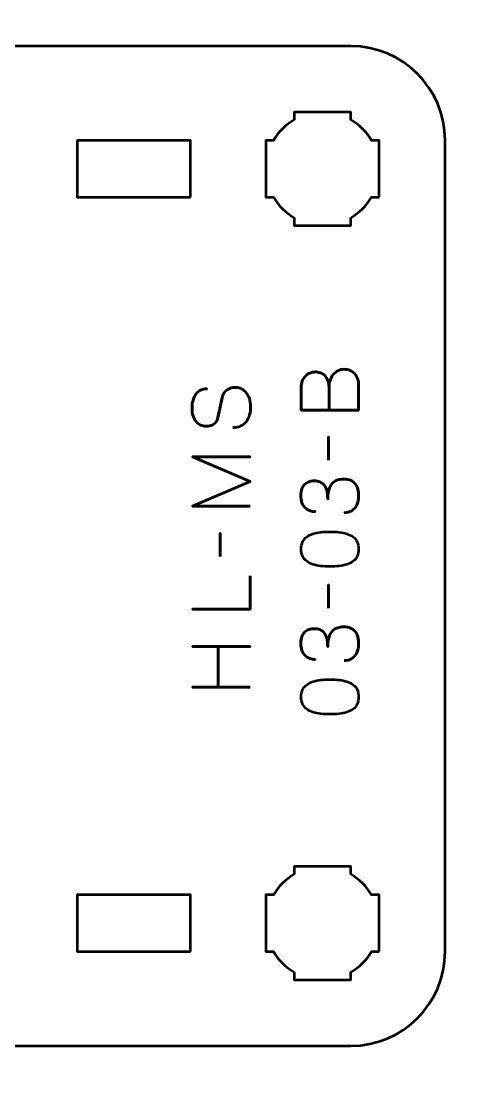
# Model space of a CAD drawing. Header units: centimetres. Extents: x -21 to 0, y -29.7 to 0.
# Drawn here: x -8.4 to -5.97, y -17.19 to -11.57 of the extents above; entities that cross this region are included whole.
import ezdxf

# ---------------------------------------------------------------- set-up
doc = ezdxf.new("R2010")
doc.units = ezdxf.units.CM
doc.header["$MEASUREMENT"] = 0
doc.layers.add('Layer 1', color=7, linetype='Continuous')

msp = doc.modelspace()

# ---------------------------------------------------------------- linework, layer by layer
at = {"layer": 'Layer 1', "color": 1, "lineweight": 53}
msp.add_open_spline([(-21.00003, -29.19995), (-21.00003, -29.19995), (-21.00003, -5.29992), (-21.00003, -5.29992), (-21.00003, -5.29992), (-21.00003, -5.21709), (-20.93286, -5.14992), (-20.85003, -5.14992), (-20.85003, -5.14992), (-20.7672, -5.14992), (-20.70003, -5.08275), (-20.70003, -4.99992), (-20.70003, -4.99992), (-20.70003, -4.91709), (-20.7672, -4.84992), (-20.85003, -4.84992), (-20.85003, -4.84992), (-20.93286, -4.84992), (-21.00003, -4.78275), (-21.00003, -4.69992), (-21.00003, -4.69992), (-21.00003, -4.61709), (-20.93286, -4.54992), (-20.85003, -4.54992), (-20.85003, -4.54992), (-20.7672, -4.54992), (-20.70003, -4.48275), (-20.70003, -4.39992), (-20.70003, -4.39992), (-20.70003, -4.31709), (-20.7672, -4.24992), (-20.85003, -4.24992), (-20.85003, -4.24992), (-20.93286, -4.24992), (-21.00003, -4.18275), (-21.00003, -4.09992), (-21.00003, -4.09992), (-21.00003, -4.01709), (-20.93286, -3.94992), (-20.85003, -3.94992), (-20.85003, -3.94992), (-20.7672, -3.94992), (-20.70003, -3.88275), (-20.70003, -3.79992), (-20.70003, -3.79992), (-20.70003, -3.71709), (-20.7672, -3.64992), (-20.85003, -3.64992), (-20.85003, -3.64992), (-20.93286, -3.64992), (-21.00003, -3.58275), (-21.00003, -3.49992), (-21.00003, -3.49992), (-21.00003, -3.41709), (-20.93286, -3.34992), (-20.85003, -3.34992), (-20.85003, -3.34992), (-20.7672, -3.34992), (-20.70003, -3.28275), (-20.70003, -3.19992), (-20.70003, -3.19992), (-20.70003, -3.11709), (-20.7672, -3.04992), (-20.85003, -3.04992), (-20.85003, -3.04992), (-20.93286, -3.04992), (-21.00003, -2.98275), (-21.00003, -2.89992), (-21.00003, -2.89992), (-21.00003, -2.81709), (-20.93286, -2.74992), (-20.85003, -2.74992), (-20.85003, -2.74992), (-20.7672, -2.74992), (-20.70003, -2.68275), (-20.70003, -2.59992), (-20.70003, -2.59992), (-20.70003, -2.51709), (-20.7672, -2.44992), (-20.85003, -2.44992), (-20.85003, -2.44992), (-20.93286, -2.44992), (-21.00003, -2.38275), (-21.00003, -2.29992), (-21.00003, -2.29992), (-21.00003, -2.21709), (-20.93286, -2.14992), (-20.85003, -2.14992), (-20.85003, -2.14992), (-20.7672, -2.14992), (-20.70003, -2.08275), (-20.70003, -1.99992), (-20.70003, -1.99992), (-20.70003, -1.91709), (-20.7672, -1.84992), (-20.85003, -1.84992), (-20.85003, -1.84992), (-20.93286, -1.84992), (-21.00003, -1.78275), (-21.00003, -1.69992), (-21.00003, -1.69992), (-21.00003, -1.61709), (-20.93286, -1.54992), (-20.85003, -1.54992), (-20.85003, -1.54992), (-20.7672, -1.54992), (-20.70003, -1.48275), (-20.70003, -1.39992), (-20.70003, -1.39992), (-20.70003, -1.31709), (-20.7672, -1.24992), (-20.85003, -1.24992), (-20.85003, -1.24992), (-20.93286, -1.24992), (-21.00003, -1.18275), (-21.00003, -1.09992), (-21.00003, -1.09992), (-21.00003, -1.09992), (-21.00003, -0.49992), (-21.00003, -0.49992), (-21.00003, -0.49992), (-21.00003, -0.22295), (-20.77694, 0.00004), (-20.49994, 0.00004), (-20.49994, 0.00004), (-20.49994, 0.00004), (-0.50008, 0.00004), (-0.50008, 0.00004), (-0.50008, 0.00004), (-0.22294, 0.00004), (0.00002, -0.22295), (0.00002, -0.49992), (0.00002, -0.49992), (0.00002, -0.49992), (0.00002, -29.19995), (0.00002, -29.19995), (0.00002, -29.19995), (0.00002, -29.47695), (-0.22294, -29.70004), (-0.50008, -29.70004), (-0.50008, -29.70004), (-0.50008, -29.70004), (-20.49994, -29.70004), (-20.49994, -29.70004), (-20.49994, -29.70004), (-20.77694, -29.70004), (-21.00003, -29.47695), (-21.00003, -29.19995)], degree=3, knots=[0, 0, 0, 0, 0.027027, 0.027027, 0.027027, 0.027027, 0.0540541, 0.0540541, 0.0540541, 0.0540541, 0.0810811, 0.0810811, 0.0810811, 0.0810811, 0.1081081, 0.1081081, 0.1081081, 0.1081081, 0.1351351, 0.1351351, 0.1351351, 0.1351351, 0.1621622, 0.1621622, 0.1621622, 0.1621622, 0.1891892, 0.1891892, 0.1891892, 0.1891892, 0.2162162, 0.2162162, 0.2162162, 0.2162162, 0.2432432, 0.2432432, 0.2432432, 0.2432432, 0.2702703, 0.2702703, 0.2702703, 0.2702703, 0.2972973, 0.2972973, 0.2972973, 0.2972973, 0.3243243, 0.3243243, 0.3243243, 0.3243243, 0.3513514, 0.3513514, 0.3513514, 0.3513514, 0.3783784, 0.3783784, 0.3783784, 0.3783784, 0.4054054, 0.4054054, 0.4054054, 0.4054054, 0.4324324, 0.4324324, 0.4324324, 0.4324324, 0.4594595, 0.4594595, 0.4594595, 0.4594595, 0.4864865, 0.4864865, 0.4864865, 0.4864865, 0.5135135, 0.5135135, 0.5135135, 0.5135135, 0.5405405, 0.5405405, 0.5405405, 0.5405405, 0.5675676, 0.5675676, 0.5675676, 0.5675676, 0.5945946, 0.5945946, 0.5945946, 0.5945946, 0.6216216, 0.6216216, 0.6216216, 0.6216216, 0.6486486, 0.6486486, 0.6486486, 0.6486486, 0.6756757, 0.6756757, 0.6756757, 0.6756757, 0.7027027, 0.7027027, 0.7027027, 0.7027027, 0.7297297, 0.7297297, 0.7297297, 0.7297297, 0.7567568, 0.7567568, 0.7567568, 0.7567568, 0.7837838, 0.7837838, 0.7837838, 0.7837838, 0.8108108, 0.8108108, 0.8108108, 0.8108108, 0.8378378, 0.8378378, 0.8378378, 0.8378378, 0.8648649, 0.8648649, 0.8648649, 0.8648649, 0.8918919, 0.8918919, 0.8918919, 0.8918919, 0.9189189, 0.9189189, 0.9189189, 0.9189189, 0.9459459, 0.9459459, 0.9459459, 0.9459459, 0.972973, 0.972973, 0.972973, 0.972973, 1, 1, 1, 1], dxfattribs=at)
at = {"layer": 'Layer 1', "color": 3, "lineweight": 53}
msp.add_open_spline([(-6.15, -12.2), (-6.15, -12.2), (-6.15, -16.5), (-6.15, -16.5), (-6.15, -16.5), (-6.15, -16.77609), (-6.37391, -17), (-6.65, -17), (-6.65, -17), (-6.65, -17), (-10.95, -17), (-10.95, -17), (-10.95, -17), (-11.22609, -17), (-11.45, -16.77609), (-11.45, -16.5), (-11.45, -16.5), (-11.45, -16.5), (-11.45, -12.2), (-11.45, -12.2), (-11.45, -12.2), (-11.45, -11.92391), (-11.22609, -11.7), (-10.95, -11.7), (-10.95, -11.7), (-10.95, -11.7), (-6.65, -11.7), (-6.65, -11.7), (-6.65, -11.7), (-6.37391, -11.7), (-6.15, -11.92391), (-6.15, -12.2)], degree=3, knots=[0, 0, 0, 0, 0.125, 0.125, 0.125, 0.125, 0.25, 0.25, 0.25, 0.25, 0.375, 0.375, 0.375, 0.375, 0.5, 0.5, 0.5, 0.5, 0.625, 0.625, 0.625, 0.625, 0.75, 0.75, 0.75, 0.75, 0.875, 0.875, 0.875, 0.875, 1, 1, 1, 1], dxfattribs=at)
at = {"layer": 'Layer 1', "lineweight": 53}
for points, knots in [([(-6.5, -12.5), (-6.5, -12.5), (-6.54015, -12.5), (-6.54015, -12.5), (-6.54015, -12.5), (-6.5665, -12.54553), (-6.60447, -12.5835), (-6.65, -12.60985), (-6.65, -12.60985), (-6.65, -12.60985), (-6.65, -12.65), (-6.65, -12.65), (-6.65, -12.65), (-6.65, -12.65), (-6.8, -12.65), (-6.8, -12.65), (-6.8, -12.65), (-6.8, -12.65), (-6.95, -12.65), (-6.95, -12.65), (-6.95, -12.65), (-6.95, -12.65), (-6.95, -12.60985), (-6.95, -12.60985), (-6.95, -12.60985), (-6.99553, -12.5835), (-7.0335, -12.54553), (-7.05985, -12.5), (-7.05985, -12.5), (-7.05985, -12.5), (-7.1, -12.5), (-7.1, -12.5), (-7.1, -12.5), (-7.1, -12.5), (-7.1, -12.35), (-7.1, -12.35), (-7.1, -12.35), (-7.1, -12.35), (-7.1, -12.2), (-7.1, -12.2), (-7.1, -12.2), (-7.1, -12.2), (-7.05985, -12.2), (-7.05985, -12.2), (-7.05985, -12.2), (-7.0335, -12.15447), (-6.99553, -12.1165), (-6.95, -12.09015), (-6.95, -12.09015), (-6.95, -12.09015), (-6.95, -12.05), (-6.95, -12.05), (-6.95, -12.05), (-6.95, -12.05), (-6.8, -12.05), (-6.8, -12.05), (-6.8, -12.05), (-6.8, -12.05), (-6.65, -12.05), (-6.65, -12.05), (-6.65, -12.05), (-6.65, -12.05), (-6.65, -12.09015), (-6.65, -12.09015), (-6.65, -12.09015), (-6.60447, -12.1165), (-6.5665, -12.15447), (-6.54015, -12.2), (-6.54015, -12.2), (-6.54015, -12.2), (-6.5, -12.2), (-6.5, -12.2), (-6.5, -12.2), (-6.5, -12.2), (-6.5, -12.35), (-6.5, -12.35), (-6.5, -12.35), (-6.5, -12.35), (-6.5, -12.5), (-6.5, -12.5)], [0, 0, 0, 0, 0.05, 0.05, 0.05, 0.05, 0.1, 0.1, 0.1, 0.1, 0.15, 0.15, 0.15, 0.15, 0.2, 0.2, 0.2, 0.2, 0.25, 0.25, 0.25, 0.25, 0.3, 0.3, 0.3, 0.3, 0.35, 0.35, 0.35, 0.35, 0.4, 0.4, 0.4, 0.4, 0.45, 0.45, 0.45, 0.45, 0.5, 0.5, 0.5, 0.5, 0.55, 0.55, 0.55, 0.55, 0.6, 0.6, 0.6, 0.6, 0.65, 0.65, 0.65, 0.65, 0.7, 0.7, 0.7, 0.7, 0.75, 0.75, 0.75, 0.75, 0.8, 0.8, 0.8, 0.8, 0.85, 0.85, 0.85, 0.85, 0.9, 0.9, 0.9, 0.9, 0.95, 0.95, 0.95, 0.95, 1, 1, 1, 1]), ([(-7.5, -12.5), (-7.5, -12.5), (-8.1, -12.5), (-8.1, -12.5), (-8.1, -12.5), (-8.1, -12.5), (-8.1, -12.2), (-8.1, -12.2), (-8.1, -12.2), (-8.1, -12.2), (-7.5, -12.2), (-7.5, -12.2), (-7.5, -12.2), (-7.5, -12.2), (-7.5, -12.5), (-7.5, -12.5)], [0, 0, 0, 0, 0.25, 0.25, 0.25, 0.25, 0.5, 0.5, 0.5, 0.5, 0.75, 0.75, 0.75, 0.75, 1, 1, 1, 1]), ([(-6.5, -16.5), (-6.5, -16.5), (-6.54015, -16.5), (-6.54015, -16.5), (-6.54015, -16.5), (-6.5665, -16.54553), (-6.60447, -16.5835), (-6.65, -16.60985), (-6.65, -16.60985), (-6.65, -16.60985), (-6.65, -16.65), (-6.65, -16.65), (-6.65, -16.65), (-6.65, -16.65), (-6.8, -16.65), (-6.8, -16.65), (-6.8, -16.65), (-6.8, -16.65), (-6.95, -16.65), (-6.95, -16.65), (-6.95, -16.65), (-6.95, -16.65), (-6.95, -16.60985), (-6.95, -16.60985), (-6.95, -16.60985), (-6.99553, -16.5835), (-7.0335, -16.54553), (-7.05985, -16.5), (-7.05985, -16.5), (-7.05985, -16.5), (-7.1, -16.5), (-7.1, -16.5), (-7.1, -16.5), (-7.1, -16.5), (-7.1, -16.35), (-7.1, -16.35), (-7.1, -16.35), (-7.1, -16.35), (-7.1, -16.2), (-7.1, -16.2), (-7.1, -16.2), (-7.1, -16.2), (-7.05985, -16.2), (-7.05985, -16.2), (-7.05985, -16.2), (-7.0335, -16.15447), (-6.99553, -16.1165), (-6.95, -16.09015), (-6.95, -16.09015), (-6.95, -16.09015), (-6.95, -16.05), (-6.95, -16.05), (-6.95, -16.05), (-6.95, -16.05), (-6.8, -16.05), (-6.8, -16.05), (-6.8, -16.05), (-6.8, -16.05), (-6.65, -16.05), (-6.65, -16.05), (-6.65, -16.05), (-6.65, -16.05), (-6.65, -16.09015), (-6.65, -16.09015), (-6.65, -16.09015), (-6.60447, -16.1165), (-6.5665, -16.15447), (-6.54015, -16.2), (-6.54015, -16.2), (-6.54015, -16.2), (-6.5, -16.2), (-6.5, -16.2), (-6.5, -16.2), (-6.5, -16.2), (-6.5, -16.35), (-6.5, -16.35), (-6.5, -16.35), (-6.5, -16.35), (-6.5, -16.5), (-6.5, -16.5)], [0, 0, 0, 0, 0.05, 0.05, 0.05, 0.05, 0.1, 0.1, 0.1, 0.1, 0.15, 0.15, 0.15, 0.15, 0.2, 0.2, 0.2, 0.2, 0.25, 0.25, 0.25, 0.25, 0.3, 0.3, 0.3, 0.3, 0.35, 0.35, 0.35, 0.35, 0.4, 0.4, 0.4, 0.4, 0.45, 0.45, 0.45, 0.45, 0.5, 0.5, 0.5, 0.5, 0.55, 0.55, 0.55, 0.55, 0.6, 0.6, 0.6, 0.6, 0.65, 0.65, 0.65, 0.65, 0.7, 0.7, 0.7, 0.7, 0.75, 0.75, 0.75, 0.75, 0.8, 0.8, 0.8, 0.8, 0.85, 0.85, 0.85, 0.85, 0.9, 0.9, 0.9, 0.9, 0.95, 0.95, 0.95, 0.95, 1, 1, 1, 1]), ([(-7.5, -16.5), (-7.5, -16.5), (-8.1, -16.5), (-8.1, -16.5), (-8.1, -16.5), (-8.1, -16.5), (-8.1, -16.2), (-8.1, -16.2), (-8.1, -16.2), (-8.1, -16.2), (-7.5, -16.2), (-7.5, -16.2), (-7.5, -16.2), (-7.5, -16.2), (-7.5, -16.5), (-7.5, -16.5)], [0, 0, 0, 0, 0.25, 0.25, 0.25, 0.25, 0.5, 0.5, 0.5, 0.5, 0.75, 0.75, 0.75, 0.75, 1, 1, 1, 1])]:
    msp.add_open_spline(points, degree=3, knots=knots, dxfattribs=at)
at = {"layer": 'Layer 1', "color": 5, "lineweight": 53}
for points, knots in [([(-6.76531, -13.62928), (-6.76531, -13.62928), (-6.76531, -13.51202), (-6.76531, -13.51202), (-6.76531, -13.51202), (-6.76538, -13.49678), (-6.76749, -13.4838), (-6.77166, -13.47286), (-6.77166, -13.47286), (-6.77575, -13.46199), (-6.78132, -13.45318), (-6.78831, -13.44633), (-6.78831, -13.44633), (-6.79529, -13.43949), (-6.80319, -13.43455), (-6.81194, -13.43144), (-6.81194, -13.43144), (-6.82062, -13.42841), (-6.82965, -13.427), (-6.83896, -13.42735), (-6.83896, -13.42735), (-6.84828, -13.42778), (-6.85731, -13.42975), (-6.86613, -13.43328), (-6.86613, -13.43328), (-6.87495, -13.43674), (-6.88292, -13.44196), (-6.89005, -13.4488), (-6.89005, -13.4488), (-6.89717, -13.45564), (-6.90282, -13.46418), (-6.90698, -13.47455), (-6.90698, -13.47455), (-6.91121, -13.48493), (-6.9134, -13.49713), (-6.91347, -13.51117), (-6.91347, -13.51117), (-6.91347, -13.51117), (-6.91347, -13.62928), (-6.91347, -13.62928), (-6.91347, -13.62928), (-6.91347, -13.62928), (-6.60825, -13.62928), (-6.60825, -13.62928), (-6.60825, -13.62928), (-6.60825, -13.62928), (-6.60825, -13.49932), (-6.60825, -13.49932), (-6.60825, -13.49932), (-6.60825, -13.48718), (-6.61001, -13.47589), (-6.61347, -13.46545), (-6.61347, -13.46545), (-6.617, -13.45501), (-6.62201, -13.44591), (-6.62864, -13.43801), (-6.62864, -13.43801), (-6.63534, -13.43017), (-6.64339, -13.42404), (-6.65291, -13.41966), (-6.65291, -13.41966), (-6.66244, -13.41529), (-6.67323, -13.41303), (-6.6853, -13.41296), (-6.6853, -13.41296), (-6.69743, -13.41324), (-6.70837, -13.41578), (-6.71817, -13.42065), (-6.71817, -13.42065), (-6.72798, -13.42552), (-6.73638, -13.43229), (-6.74336, -13.44104), (-6.74336, -13.44104), (-6.75042, -13.44979), (-6.75585, -13.46023), (-6.75959, -13.47223), (-6.75959, -13.47223), (-6.76333, -13.48422), (-6.76523, -13.49748), (-6.76531, -13.51202), (-6.76531, -13.51202), (-6.76523, -13.49748), (-6.76333, -13.48422), (-6.75959, -13.47223), (-6.75959, -13.47223), (-6.75585, -13.46023), (-6.75042, -13.44979), (-6.74336, -13.44104), (-6.74336, -13.44104), (-6.73638, -13.43229), (-6.72798, -13.42552), (-6.71817, -13.42065), (-6.71817, -13.42065), (-6.70837, -13.41578), (-6.69743, -13.41324), (-6.6853, -13.41296), (-6.6853, -13.41296), (-6.67323, -13.41303), (-6.66244, -13.41529), (-6.65291, -13.41966), (-6.65291, -13.41966), (-6.64339, -13.42404), (-6.63534, -13.43017), (-6.62864, -13.43801), (-6.62864, -13.43801), (-6.62201, -13.44591), (-6.617, -13.45501), (-6.61347, -13.46545), (-6.61347, -13.46545), (-6.61001, -13.47589), (-6.60825, -13.48718), (-6.60825, -13.49932), (-6.60825, -13.49932), (-6.60825, -13.49932), (-6.60825, -13.62928), (-6.60825, -13.62928), (-6.60825, -13.62928), (-6.60825, -13.62928), (-6.91347, -13.62928), (-6.91347, -13.62928), (-6.91347, -13.62928), (-6.91347, -13.62928), (-6.91347, -13.51117), (-6.91347, -13.51117), (-6.91347, -13.51117), (-6.9134, -13.49713), (-6.91121, -13.48493), (-6.90698, -13.47455), (-6.90698, -13.47455), (-6.90282, -13.46418), (-6.89717, -13.45564), (-6.89005, -13.4488), (-6.89005, -13.4488), (-6.88292, -13.44196), (-6.87495, -13.43674), (-6.86613, -13.43328), (-6.86613, -13.43328), (-6.85731, -13.42975), (-6.84828, -13.42778), (-6.83896, -13.42735), (-6.83896, -13.42735), (-6.82965, -13.427), (-6.82062, -13.42841), (-6.81194, -13.43144), (-6.81194, -13.43144), (-6.80319, -13.43455), (-6.79529, -13.43949), (-6.78831, -13.44633), (-6.78831, -13.44633), (-6.78132, -13.45318), (-6.77575, -13.46199), (-6.77166, -13.47286), (-6.77166, -13.47286), (-6.76749, -13.4838), (-6.76538, -13.49678), (-6.76531, -13.51202), (-6.76531, -13.51202), (-6.76531, -13.51202), (-6.76531, -13.62928), (-6.76531, -13.62928)], [0, 0, 0, 0, 0.025, 0.025, 0.025, 0.025, 0.05, 0.05, 0.05, 0.05, 0.075, 0.075, 0.075, 0.075, 0.1, 0.1, 0.1, 0.1, 0.125, 0.125, 0.125, 0.125, 0.15, 0.15, 0.15, 0.15, 0.175, 0.175, 0.175, 0.175, 0.2, 0.2, 0.2, 0.2, 0.225, 0.225, 0.225, 0.225, 0.25, 0.25, 0.25, 0.25, 0.275, 0.275, 0.275, 0.275, 0.3, 0.3, 0.3, 0.3, 0.325, 0.325, 0.325, 0.325, 0.35, 0.35, 0.35, 0.35, 0.375, 0.375, 0.375, 0.375, 0.4, 0.4, 0.4, 0.4, 0.425, 0.425, 0.425, 0.425, 0.45, 0.45, 0.45, 0.45, 0.475, 0.475, 0.475, 0.475, 0.5, 0.5, 0.5, 0.5, 0.525, 0.525, 0.525, 0.525, 0.55, 0.55, 0.55, 0.55, 0.575, 0.575, 0.575, 0.575, 0.6, 0.6, 0.6, 0.6, 0.625, 0.625, 0.625, 0.625, 0.65, 0.65, 0.65, 0.65, 0.675, 0.675, 0.675, 0.675, 0.7, 0.7, 0.7, 0.7, 0.725, 0.725, 0.725, 0.725, 0.75, 0.75, 0.75, 0.75, 0.775, 0.775, 0.775, 0.775, 0.8, 0.8, 0.8, 0.8, 0.825, 0.825, 0.825, 0.825, 0.85, 0.85, 0.85, 0.85, 0.875, 0.875, 0.875, 0.875, 0.9, 0.9, 0.9, 0.9, 0.925, 0.925, 0.925, 0.925, 0.95, 0.95, 0.95, 0.95, 0.975, 0.975, 0.975, 0.975, 1, 1, 1, 1]), ([(-7.27585, -13.72263), (-7.25891, -13.72249), (-7.24445, -13.71953), (-7.23245, -13.7136), (-7.23245, -13.7136), (-7.22039, -13.70774), (-7.21058, -13.69956), (-7.20303, -13.68926), (-7.20303, -13.68926), (-7.19541, -13.67889), (-7.18984, -13.66696), (-7.18631, -13.65349), (-7.18631, -13.65349), (-7.18271, -13.64008), (-7.18095, -13.62569), (-7.18102, -13.61045), (-7.18102, -13.61045), (-7.18109, -13.59507), (-7.18335, -13.58124), (-7.18765, -13.56889), (-7.18765, -13.56889), (-7.19196, -13.55661), (-7.19774, -13.5461), (-7.20501, -13.53728), (-7.20501, -13.53728), (-7.21228, -13.52853), (-7.22039, -13.52176), (-7.22942, -13.51696), (-7.22942, -13.51696), (-7.23845, -13.51216), (-7.24769, -13.50962), (-7.25722, -13.50927), (-7.25722, -13.50927), (-7.26971, -13.50885), (-7.28114, -13.51068), (-7.29144, -13.5147), (-7.29144, -13.5147), (-7.30174, -13.51873), (-7.31035, -13.52494), (-7.3174, -13.53333), (-7.3174, -13.53333), (-7.32446, -13.54166), (-7.3294, -13.55217), (-7.33215, -13.56473), (-7.33215, -13.56473), (-7.33215, -13.56473), (-7.35459, -13.66844), (-7.35459, -13.66844), (-7.35459, -13.66844), (-7.35663, -13.67818), (-7.36009, -13.68658), (-7.36489, -13.69349), (-7.36489, -13.69349), (-7.36975, -13.70041), (-7.37646, -13.70577), (-7.38507, -13.70944), (-7.38507, -13.70944), (-7.3936, -13.71311), (-7.40447, -13.71501), (-7.41766, -13.71501), (-7.41766, -13.71501), (-7.42768, -13.71501), (-7.43713, -13.71296), (-7.44602, -13.7088), (-7.44602, -13.7088), (-7.45491, -13.70471), (-7.46275, -13.69864), (-7.46959, -13.69067), (-7.46959, -13.69067), (-7.4765, -13.6827), (-7.48187, -13.67282), (-7.48575, -13.66111), (-7.48575, -13.66111), (-7.4897, -13.64932), (-7.49167, -13.63585), (-7.49174, -13.62061), (-7.49174, -13.62061), (-7.49174, -13.6053), (-7.48998, -13.59126), (-7.48645, -13.57842), (-7.48645, -13.57842), (-7.48292, -13.56565), (-7.47784, -13.55457), (-7.47107, -13.54526), (-7.47107, -13.54526), (-7.4643, -13.53594), (-7.45597, -13.52875), (-7.44624, -13.52381), (-7.44624, -13.52381), (-7.43643, -13.51887), (-7.42521, -13.51654), (-7.41258, -13.51689), (-7.41258, -13.51689), (-7.42521, -13.51654), (-7.43643, -13.51887), (-7.44624, -13.52381), (-7.44624, -13.52381), (-7.45597, -13.52875), (-7.4643, -13.53594), (-7.47107, -13.54526), (-7.47107, -13.54526), (-7.47784, -13.55457), (-7.48292, -13.56565), (-7.48645, -13.57842), (-7.48645, -13.57842), (-7.48998, -13.59126), (-7.49174, -13.6053), (-7.49174, -13.62061), (-7.49174, -13.62061), (-7.49167, -13.63585), (-7.4897, -13.64932), (-7.48575, -13.66111), (-7.48575, -13.66111), (-7.48187, -13.67282), (-7.4765, -13.6827), (-7.46959, -13.69067), (-7.46959, -13.69067), (-7.46275, -13.69864), (-7.45491, -13.70471), (-7.44602, -13.7088), (-7.44602, -13.7088), (-7.43713, -13.71296), (-7.42768, -13.71501), (-7.41766, -13.71501), (-7.41766, -13.71501), (-7.40447, -13.71501), (-7.3936, -13.71318), (-7.38514, -13.70965), (-7.38514, -13.70965), (-7.3766, -13.70605), (-7.36997, -13.70076), (-7.3651, -13.69384), (-7.3651, -13.69384), (-7.3603, -13.68693), (-7.35677, -13.67846), (-7.35459, -13.66844), (-7.35459, -13.66844), (-7.35459, -13.66844), (-7.33215, -13.56473), (-7.33215, -13.56473), (-7.33215, -13.56473), (-7.3294, -13.55189), (-7.32446, -13.5413), (-7.3174, -13.53298), (-7.3174, -13.53298), (-7.31035, -13.52458), (-7.30174, -13.51844), (-7.29144, -13.51449), (-7.29144, -13.51449), (-7.28114, -13.51061), (-7.26971, -13.50885), (-7.25722, -13.50927), (-7.25722, -13.50927), (-7.24769, -13.50962), (-7.23845, -13.51216), (-7.22942, -13.51696), (-7.22942, -13.51696), (-7.22039, -13.52176), (-7.21228, -13.52853), (-7.20501, -13.53728), (-7.20501, -13.53728), (-7.19774, -13.5461), (-7.19196, -13.55661), (-7.18765, -13.56889), (-7.18765, -13.56889), (-7.18335, -13.58124), (-7.18109, -13.59507), (-7.18102, -13.61045), (-7.18102, -13.61045), (-7.18095, -13.62569), (-7.18271, -13.64008), (-7.18631, -13.65349), (-7.18631, -13.65349), (-7.18984, -13.66696), (-7.19541, -13.67889), (-7.20303, -13.68926), (-7.20303, -13.68926), (-7.21058, -13.69956), (-7.22039, -13.70774), (-7.23245, -13.7136), (-7.23245, -13.7136), (-7.24445, -13.71953), (-7.25891, -13.72249), (-7.27585, -13.72263)], [0, 0, 0, 0, 0.0217391, 0.0217391, 0.0217391, 0.0217391, 0.0434783, 0.0434783, 0.0434783, 0.0434783, 0.0652174, 0.0652174, 0.0652174, 0.0652174, 0.0869565, 0.0869565, 0.0869565, 0.0869565, 0.1086957, 0.1086957, 0.1086957, 0.1086957, 0.1304348, 0.1304348, 0.1304348, 0.1304348, 0.1521739, 0.1521739, 0.1521739, 0.1521739, 0.173913, 0.173913, 0.173913, 0.173913, 0.1956522, 0.1956522, 0.1956522, 0.1956522, 0.2173913, 0.2173913, 0.2173913, 0.2173913, 0.2391304, 0.2391304, 0.2391304, 0.2391304, 0.2608696, 0.2608696, 0.2608696, 0.2608696, 0.2826087, 0.2826087, 0.2826087, 0.2826087, 0.3043478, 0.3043478, 0.3043478, 0.3043478, 0.326087, 0.326087, 0.326087, 0.326087, 0.3478261, 0.3478261, 0.3478261, 0.3478261, 0.3695652, 0.3695652, 0.3695652, 0.3695652, 0.3913043, 0.3913043, 0.3913043, 0.3913043, 0.4130435, 0.4130435, 0.4130435, 0.4130435, 0.4347826, 0.4347826, 0.4347826, 0.4347826, 0.4565217, 0.4565217, 0.4565217, 0.4565217, 0.4782609, 0.4782609, 0.4782609, 0.4782609, 0.5, 0.5, 0.5, 0.5, 0.5217391, 0.5217391, 0.5217391, 0.5217391, 0.5434783, 0.5434783, 0.5434783, 0.5434783, 0.5652174, 0.5652174, 0.5652174, 0.5652174, 0.5869565, 0.5869565, 0.5869565, 0.5869565, 0.6086957, 0.6086957, 0.6086957, 0.6086957, 0.6304348, 0.6304348, 0.6304348, 0.6304348, 0.6521739, 0.6521739, 0.6521739, 0.6521739, 0.673913, 0.673913, 0.673913, 0.673913, 0.6956522, 0.6956522, 0.6956522, 0.6956522, 0.7173913, 0.7173913, 0.7173913, 0.7173913, 0.7391304, 0.7391304, 0.7391304, 0.7391304, 0.7608696, 0.7608696, 0.7608696, 0.7608696, 0.7826087, 0.7826087, 0.7826087, 0.7826087, 0.8043478, 0.8043478, 0.8043478, 0.8043478, 0.826087, 0.826087, 0.826087, 0.826087, 0.8478261, 0.8478261, 0.8478261, 0.8478261, 0.8695652, 0.8695652, 0.8695652, 0.8695652, 0.8913043, 0.8913043, 0.8913043, 0.8913043, 0.9130435, 0.9130435, 0.9130435, 0.9130435, 0.9347826, 0.9347826, 0.9347826, 0.9347826, 0.9565217, 0.9565217, 0.9565217, 0.9565217, 0.9782609, 0.9782609, 0.9782609, 0.9782609, 1, 1, 1, 1]), ([(-6.76785, -13.89513), (-6.76785, -13.89513), (-6.76785, -13.77194), (-6.76785, -13.77194), (-6.76785, -13.77194), (-6.76785, -13.77194), (-6.76785, -13.89513), (-6.76785, -13.89513)], [0, 0, 0, 0, 0.5, 0.5, 0.5, 0.5, 1, 1, 1, 1]), ([(-7.18356, -14.13961), (-7.18356, -14.13961), (-7.48878, -14.13961), (-7.48878, -14.13961), (-7.48878, -14.13961), (-7.48878, -14.13961), (-7.18356, -14.00838), (-7.18356, -14.00838), (-7.18356, -14.00838), (-7.18356, -14.00838), (-7.48878, -13.87672), (-7.48878, -13.87672), (-7.48878, -13.87672), (-7.48878, -13.87672), (-7.18356, -13.87672), (-7.18356, -13.87672), (-7.18356, -13.87672), (-7.18356, -13.87672), (-7.48878, -13.87672), (-7.48878, -13.87672), (-7.48878, -13.87672), (-7.48878, -13.87672), (-7.18356, -14.00838), (-7.18356, -14.00838), (-7.18356, -14.00838), (-7.18356, -14.00838), (-7.48878, -14.13961), (-7.48878, -14.13961), (-7.48878, -14.13961), (-7.48878, -14.13961), (-7.18356, -14.13961), (-7.18356, -14.13961)], [0, 0, 0, 0, 0.125, 0.125, 0.125, 0.125, 0.25, 0.25, 0.25, 0.25, 0.375, 0.375, 0.375, 0.375, 0.5, 0.5, 0.5, 0.5, 0.625, 0.625, 0.625, 0.625, 0.75, 0.75, 0.75, 0.75, 0.875, 0.875, 0.875, 0.875, 1, 1, 1, 1]), ([(-6.68487, -14.17368), (-6.66963, -14.17361), (-6.65637, -14.17008), (-6.64487, -14.1631), (-6.64487, -14.1631), (-6.63344, -14.15611), (-6.62448, -14.14616), (-6.61806, -14.13318), (-6.61806, -14.13318), (-6.61164, -14.1202), (-6.60839, -14.10461), (-6.60825, -14.08647), (-6.60825, -14.08647), (-6.60825, -14.07286), (-6.60966, -14.06051), (-6.61262, -14.04929), (-6.61262, -14.04929), (-6.61559, -14.03814), (-6.62017, -14.02855), (-6.62645, -14.02043), (-6.62645, -14.02043), (-6.63273, -14.01232), (-6.64085, -14.00611), (-6.65072, -14.00167), (-6.65072, -14.00167), (-6.66067, -13.99729), (-6.6726, -13.99511), (-6.68657, -13.99504), (-6.68657, -13.99504), (-6.70519, -13.99496), (-6.72093, -13.99877), (-6.7337, -14.00632), (-6.7337, -14.00632), (-6.74647, -14.01387), (-6.75606, -14.02559), (-6.76262, -14.04132), (-6.76262, -14.04132), (-6.76919, -14.05705), (-6.7725, -14.07723), (-6.7725, -14.10171), (-6.7725, -14.10171), (-6.77243, -14.08344), (-6.77412, -14.06813), (-6.77758, -14.05564), (-6.77758, -14.05564), (-6.78104, -14.04322), (-6.78591, -14.03328), (-6.79226, -14.0258), (-6.79226, -14.0258), (-6.79854, -14.01832), (-6.80602, -14.01289), (-6.81462, -14.00964), (-6.81462, -14.00964), (-6.82316, -14.00632), (-6.83254, -14.0047), (-6.84277, -14.00477), (-6.84277, -14.00477), (-6.85301, -14.0047), (-6.86246, -14.00611), (-6.87121, -14.00893), (-6.87121, -14.00893), (-6.87996, -14.01169), (-6.88765, -14.0162), (-6.89421, -14.02234), (-6.89421, -14.02234), (-6.90077, -14.02848), (-6.90592, -14.03659), (-6.90959, -14.04654), (-6.90959, -14.04654), (-6.91326, -14.05656), (-6.91509, -14.06877), (-6.91516, -14.08309), (-6.91516, -14.08309), (-6.91509, -14.09734), (-6.91298, -14.10983), (-6.90888, -14.12041), (-6.90888, -14.12041), (-6.90479, -14.13107), (-6.89922, -14.13981), (-6.89209, -14.14687), (-6.89209, -14.14687), (-6.88497, -14.15385), (-6.87685, -14.15908), (-6.86768, -14.16253), (-6.86768, -14.16253), (-6.85851, -14.16606), (-6.84877, -14.16775), (-6.83854, -14.16775), (-6.83854, -14.16775), (-6.84877, -14.16775), (-6.85851, -14.16606), (-6.86768, -14.16253), (-6.86768, -14.16253), (-6.87685, -14.15908), (-6.88497, -14.15385), (-6.89209, -14.14687), (-6.89209, -14.14687), (-6.89922, -14.13981), (-6.90479, -14.13107), (-6.90888, -14.12041), (-6.90888, -14.12041), (-6.91298, -14.10983), (-6.91509, -14.09734), (-6.91516, -14.08309), (-6.91516, -14.08309), (-6.91509, -14.06877), (-6.91326, -14.05656), (-6.90959, -14.04654), (-6.90959, -14.04654), (-6.90592, -14.03659), (-6.90077, -14.02848), (-6.89421, -14.02234), (-6.89421, -14.02234), (-6.88765, -14.0162), (-6.87996, -14.01169), (-6.87121, -14.00893), (-6.87121, -14.00893), (-6.86246, -14.00611), (-6.85301, -14.0047), (-6.84277, -14.00477), (-6.84277, -14.00477), (-6.83254, -14.0047), (-6.82316, -14.00632), (-6.81462, -14.00964), (-6.81462, -14.00964), (-6.80602, -14.01289), (-6.79854, -14.01832), (-6.79226, -14.0258), (-6.79226, -14.0258), (-6.78591, -14.03328), (-6.78104, -14.04322), (-6.77758, -14.05564), (-6.77758, -14.05564), (-6.77412, -14.06813), (-6.77243, -14.08344), (-6.7725, -14.10171), (-6.7725, -14.10171), (-6.7725, -14.07723), (-6.76919, -14.05705), (-6.76262, -14.04132), (-6.76262, -14.04132), (-6.75606, -14.02559), (-6.74647, -14.01387), (-6.7337, -14.00632), (-6.7337, -14.00632), (-6.72093, -13.99877), (-6.70519, -13.99496), (-6.68657, -13.99504), (-6.68657, -13.99504), (-6.6726, -13.99511), (-6.66067, -13.99729), (-6.65072, -14.00167), (-6.65072, -14.00167), (-6.64085, -14.00611), (-6.63273, -14.01232), (-6.62645, -14.02043), (-6.62645, -14.02043), (-6.62017, -14.02855), (-6.61559, -14.03814), (-6.61262, -14.04929), (-6.61262, -14.04929), (-6.60966, -14.06051), (-6.60825, -14.07286), (-6.60825, -14.08647), (-6.60825, -14.08647), (-6.60839, -14.10461), (-6.61164, -14.1202), (-6.61806, -14.13318), (-6.61806, -14.13318), (-6.62448, -14.14616), (-6.63344, -14.15611), (-6.64487, -14.1631), (-6.64487, -14.1631), (-6.65637, -14.17008), (-6.66963, -14.17361), (-6.68487, -14.17368)], [0, 0, 0, 0, 0.0227273, 0.0227273, 0.0227273, 0.0227273, 0.0454545, 0.0454545, 0.0454545, 0.0454545, 0.0681818, 0.0681818, 0.0681818, 0.0681818, 0.0909091, 0.0909091, 0.0909091, 0.0909091, 0.1136364, 0.1136364, 0.1136364, 0.1136364, 0.1363636, 0.1363636, 0.1363636, 0.1363636, 0.1590909, 0.1590909, 0.1590909, 0.1590909, 0.1818182, 0.1818182, 0.1818182, 0.1818182, 0.2045455, 0.2045455, 0.2045455, 0.2045455, 0.2272727, 0.2272727, 0.2272727, 0.2272727, 0.25, 0.25, 0.25, 0.25, 0.2727273, 0.2727273, 0.2727273, 0.2727273, 0.2954545, 0.2954545, 0.2954545, 0.2954545, 0.3181818, 0.3181818, 0.3181818, 0.3181818, 0.3409091, 0.3409091, 0.3409091, 0.3409091, 0.3636364, 0.3636364, 0.3636364, 0.3636364, 0.3863636, 0.3863636, 0.3863636, 0.3863636, 0.4090909, 0.4090909, 0.4090909, 0.4090909, 0.4318182, 0.4318182, 0.4318182, 0.4318182, 0.4545455, 0.4545455, 0.4545455, 0.4545455, 0.4772727, 0.4772727, 0.4772727, 0.4772727, 0.5, 0.5, 0.5, 0.5, 0.5227273, 0.5227273, 0.5227273, 0.5227273, 0.5454545, 0.5454545, 0.5454545, 0.5454545, 0.5681818, 0.5681818, 0.5681818, 0.5681818, 0.5909091, 0.5909091, 0.5909091, 0.5909091, 0.6136364, 0.6136364, 0.6136364, 0.6136364, 0.6363636, 0.6363636, 0.6363636, 0.6363636, 0.6590909, 0.6590909, 0.6590909, 0.6590909, 0.6818182, 0.6818182, 0.6818182, 0.6818182, 0.7045455, 0.7045455, 0.7045455, 0.7045455, 0.7272727, 0.7272727, 0.7272727, 0.7272727, 0.75, 0.75, 0.75, 0.75, 0.7727273, 0.7727273, 0.7727273, 0.7727273, 0.7954545, 0.7954545, 0.7954545, 0.7954545, 0.8181818, 0.8181818, 0.8181818, 0.8181818, 0.8409091, 0.8409091, 0.8409091, 0.8409091, 0.8636364, 0.8636364, 0.8636364, 0.8636364, 0.8863636, 0.8863636, 0.8863636, 0.8863636, 0.9090909, 0.9090909, 0.9090909, 0.9090909, 0.9318182, 0.9318182, 0.9318182, 0.9318182, 0.9545455, 0.9545455, 0.9545455, 0.9545455, 0.9772727, 0.9772727, 0.9772727, 0.9772727, 1, 1, 1, 1]), ([(-7.34316, -14.40546), (-7.34316, -14.40546), (-7.34316, -14.28227), (-7.34316, -14.28227), (-7.34316, -14.28227), (-7.34316, -14.28227), (-7.34316, -14.40546), (-7.34316, -14.40546)], [0, 0, 0, 0, 0.5, 0.5, 0.5, 0.5, 1, 1, 1, 1]), ([(-6.60825, -14.36629), (-6.60832, -14.35148), (-6.61093, -14.33871), (-6.61601, -14.32805), (-6.61601, -14.32805), (-6.62109, -14.31747), (-6.62836, -14.30865), (-6.6376, -14.3016), (-6.6376, -14.3016), (-6.64691, -14.29461), (-6.65792, -14.28911), (-6.67062, -14.28502), (-6.67062, -14.28502), (-6.68332, -14.28099), (-6.69722, -14.2781), (-6.71246, -14.27648), (-6.71246, -14.27648), (-6.7277, -14.27478), (-6.74372, -14.27394), (-6.76065, -14.27401), (-6.76065, -14.27401), (-6.77751, -14.27394), (-6.79353, -14.27478), (-6.8087, -14.27648), (-6.8087, -14.27648), (-6.82387, -14.2781), (-6.83784, -14.28099), (-6.85054, -14.28502), (-6.85054, -14.28502), (-6.86317, -14.28911), (-6.87417, -14.29461), (-6.88356, -14.3016), (-6.88356, -14.3016), (-6.89287, -14.30865), (-6.90014, -14.31747), (-6.90522, -14.32805), (-6.90522, -14.32805), (-6.91037, -14.33871), (-6.91298, -14.35148), (-6.91305, -14.36629), (-6.91305, -14.36629), (-6.91298, -14.38111), (-6.91037, -14.39388), (-6.90522, -14.40454), (-6.90522, -14.40454), (-6.90014, -14.41512), (-6.89287, -14.42394), (-6.88356, -14.43099), (-6.88356, -14.43099), (-6.87417, -14.43798), (-6.86317, -14.44348), (-6.85054, -14.44757), (-6.85054, -14.44757), (-6.83784, -14.4516), (-6.82387, -14.45449), (-6.8087, -14.45611), (-6.8087, -14.45611), (-6.79353, -14.4578), (-6.77751, -14.45865), (-6.76065, -14.45858), (-6.76065, -14.45858), (-6.74372, -14.45865), (-6.7277, -14.4578), (-6.71246, -14.45611), (-6.71246, -14.45611), (-6.69722, -14.45449), (-6.68332, -14.4516), (-6.67062, -14.44757), (-6.67062, -14.44757), (-6.65792, -14.44348), (-6.64691, -14.43798), (-6.6376, -14.43099), (-6.6376, -14.43099), (-6.62836, -14.42394), (-6.62109, -14.41512), (-6.61601, -14.40454), (-6.61601, -14.40454), (-6.61093, -14.39388), (-6.60832, -14.38111), (-6.60825, -14.36629)], [0, 0, 0, 0, 0.05, 0.05, 0.05, 0.05, 0.1, 0.1, 0.1, 0.1, 0.15, 0.15, 0.15, 0.15, 0.2, 0.2, 0.2, 0.2, 0.25, 0.25, 0.25, 0.25, 0.3, 0.3, 0.3, 0.3, 0.35, 0.35, 0.35, 0.35, 0.4, 0.4, 0.4, 0.4, 0.45, 0.45, 0.45, 0.45, 0.5, 0.5, 0.5, 0.5, 0.55, 0.55, 0.55, 0.55, 0.6, 0.6, 0.6, 0.6, 0.65, 0.65, 0.65, 0.65, 0.7, 0.7, 0.7, 0.7, 0.75, 0.75, 0.75, 0.75, 0.8, 0.8, 0.8, 0.8, 0.85, 0.85, 0.85, 0.85, 0.9, 0.9, 0.9, 0.9, 0.95, 0.95, 0.95, 0.95, 1, 1, 1, 1]), ([(-6.60825, -14.36629), (-6.60832, -14.35148), (-6.61093, -14.33871), (-6.61601, -14.32805), (-6.61601, -14.32805), (-6.62109, -14.31747), (-6.62836, -14.30865), (-6.6376, -14.3016), (-6.6376, -14.3016), (-6.64691, -14.29461), (-6.65792, -14.28911), (-6.67062, -14.28502), (-6.67062, -14.28502), (-6.68332, -14.28099), (-6.69722, -14.2781), (-6.71246, -14.27648), (-6.71246, -14.27648), (-6.7277, -14.27478), (-6.74372, -14.27394), (-6.76065, -14.27401), (-6.76065, -14.27401), (-6.77751, -14.27394), (-6.79353, -14.27478), (-6.8087, -14.27648), (-6.8087, -14.27648), (-6.82387, -14.2781), (-6.83784, -14.28099), (-6.85054, -14.28502), (-6.85054, -14.28502), (-6.86317, -14.28911), (-6.87417, -14.29461), (-6.88356, -14.3016), (-6.88356, -14.3016), (-6.89287, -14.30865), (-6.90014, -14.31747), (-6.90522, -14.32805), (-6.90522, -14.32805), (-6.91037, -14.33871), (-6.91298, -14.35148), (-6.91305, -14.36629), (-6.91305, -14.36629), (-6.91298, -14.38111), (-6.91037, -14.39388), (-6.90522, -14.40454), (-6.90522, -14.40454), (-6.90014, -14.41512), (-6.89287, -14.42394), (-6.88356, -14.43099), (-6.88356, -14.43099), (-6.87417, -14.43798), (-6.86317, -14.44348), (-6.85054, -14.44757), (-6.85054, -14.44757), (-6.83784, -14.4516), (-6.82387, -14.45449), (-6.8087, -14.45611), (-6.8087, -14.45611), (-6.79353, -14.4578), (-6.77751, -14.45865), (-6.76065, -14.45858), (-6.76065, -14.45858), (-6.74372, -14.45865), (-6.7277, -14.4578), (-6.71246, -14.45611), (-6.71246, -14.45611), (-6.69722, -14.45449), (-6.68332, -14.4516), (-6.67062, -14.44757), (-6.67062, -14.44757), (-6.65792, -14.44348), (-6.64691, -14.43798), (-6.6376, -14.43099), (-6.6376, -14.43099), (-6.62836, -14.42394), (-6.62109, -14.41512), (-6.61601, -14.40454), (-6.61601, -14.40454), (-6.61093, -14.39388), (-6.60832, -14.38111), (-6.60825, -14.36629)], [0, 0, 0, 0, 0.05, 0.05, 0.05, 0.05, 0.1, 0.1, 0.1, 0.1, 0.15, 0.15, 0.15, 0.15, 0.2, 0.2, 0.2, 0.2, 0.25, 0.25, 0.25, 0.25, 0.3, 0.3, 0.3, 0.3, 0.35, 0.35, 0.35, 0.35, 0.4, 0.4, 0.4, 0.4, 0.45, 0.45, 0.45, 0.45, 0.5, 0.5, 0.5, 0.5, 0.55, 0.55, 0.55, 0.55, 0.6, 0.6, 0.6, 0.6, 0.65, 0.65, 0.65, 0.65, 0.7, 0.7, 0.7, 0.7, 0.75, 0.75, 0.75, 0.75, 0.8, 0.8, 0.8, 0.8, 0.85, 0.85, 0.85, 0.85, 0.9, 0.9, 0.9, 0.9, 0.95, 0.95, 0.95, 0.95, 1, 1, 1, 1]), ([(-7.18356, -14.50748), (-7.18356, -14.50748), (-7.18356, -14.6857), (-7.18356, -14.6857), (-7.18356, -14.6857), (-7.18356, -14.6857), (-7.48878, -14.6857), (-7.48878, -14.6857), (-7.48878, -14.6857), (-7.48878, -14.6857), (-7.18356, -14.6857), (-7.18356, -14.6857), (-7.18356, -14.6857), (-7.18356, -14.6857), (-7.18356, -14.50748), (-7.18356, -14.50748)], [0, 0, 0, 0, 0.25, 0.25, 0.25, 0.25, 0.5, 0.5, 0.5, 0.5, 0.75, 0.75, 0.75, 0.75, 1, 1, 1, 1]), ([(-6.76785, -14.67871), (-6.76785, -14.67871), (-6.76785, -14.55552), (-6.76785, -14.55552), (-6.76785, -14.55552), (-6.76785, -14.55552), (-6.76785, -14.67871), (-6.76785, -14.67871)], [0, 0, 0, 0, 0.5, 0.5, 0.5, 0.5, 1, 1, 1, 1]), ([(-6.68487, -14.95726), (-6.66963, -14.95719), (-6.65637, -14.95366), (-6.64487, -14.94668), (-6.64487, -14.94668), (-6.63344, -14.93969), (-6.62448, -14.92974), (-6.61806, -14.91676), (-6.61806, -14.91676), (-6.61164, -14.90378), (-6.60839, -14.88819), (-6.60825, -14.87005), (-6.60825, -14.87005), (-6.60825, -14.85644), (-6.60966, -14.84409), (-6.61262, -14.83287), (-6.61262, -14.83287), (-6.61559, -14.82172), (-6.62017, -14.81213), (-6.62645, -14.80401), (-6.62645, -14.80401), (-6.63273, -14.7959), (-6.64085, -14.78969), (-6.65072, -14.78525), (-6.65072, -14.78525), (-6.66067, -14.78087), (-6.6726, -14.77869), (-6.68657, -14.77862), (-6.68657, -14.77862), (-6.70519, -14.77854), (-6.72093, -14.78235), (-6.7337, -14.7899), (-6.7337, -14.7899), (-6.74647, -14.79745), (-6.75606, -14.80917), (-6.76262, -14.8249), (-6.76262, -14.8249), (-6.76919, -14.84063), (-6.7725, -14.86081), (-6.7725, -14.88529), (-6.7725, -14.88529), (-6.77243, -14.86702), (-6.77412, -14.85171), (-6.77758, -14.83922), (-6.77758, -14.83922), (-6.78104, -14.8268), (-6.78591, -14.81686), (-6.79226, -14.80938), (-6.79226, -14.80938), (-6.79854, -14.8019), (-6.80602, -14.79647), (-6.81462, -14.79322), (-6.81462, -14.79322), (-6.82316, -14.7899), (-6.83254, -14.78828), (-6.84277, -14.78835), (-6.84277, -14.78835), (-6.85301, -14.78828), (-6.86246, -14.78969), (-6.87121, -14.79251), (-6.87121, -14.79251), (-6.87996, -14.79527), (-6.88765, -14.79978), (-6.89421, -14.80592), (-6.89421, -14.80592), (-6.90077, -14.81206), (-6.90592, -14.82017), (-6.90959, -14.83012), (-6.90959, -14.83012), (-6.91326, -14.84014), (-6.91509, -14.85235), (-6.91516, -14.86667), (-6.91516, -14.86667), (-6.91509, -14.88092), (-6.91298, -14.89341), (-6.90888, -14.90399), (-6.90888, -14.90399), (-6.90479, -14.91465), (-6.89922, -14.92339), (-6.89209, -14.93045), (-6.89209, -14.93045), (-6.88497, -14.93743), (-6.87685, -14.94266), (-6.86768, -14.94611), (-6.86768, -14.94611), (-6.85851, -14.94964), (-6.84877, -14.95133), (-6.83854, -14.95133), (-6.83854, -14.95133), (-6.84877, -14.95133), (-6.85851, -14.94964), (-6.86768, -14.94611), (-6.86768, -14.94611), (-6.87685, -14.94266), (-6.88497, -14.93743), (-6.89209, -14.93045), (-6.89209, -14.93045), (-6.89922, -14.92339), (-6.90479, -14.91465), (-6.90888, -14.90399), (-6.90888, -14.90399), (-6.91298, -14.89341), (-6.91509, -14.88092), (-6.91516, -14.86667), (-6.91516, -14.86667), (-6.91509, -14.85235), (-6.91326, -14.84014), (-6.90959, -14.83012), (-6.90959, -14.83012), (-6.90592, -14.82017), (-6.90077, -14.81206), (-6.89421, -14.80592), (-6.89421, -14.80592), (-6.88765, -14.79978), (-6.87996, -14.79527), (-6.87121, -14.79251), (-6.87121, -14.79251), (-6.86246, -14.78969), (-6.85301, -14.78828), (-6.84277, -14.78835), (-6.84277, -14.78835), (-6.83254, -14.78828), (-6.82316, -14.7899), (-6.81462, -14.79322), (-6.81462, -14.79322), (-6.80602, -14.79647), (-6.79854, -14.8019), (-6.79226, -14.80938), (-6.79226, -14.80938), (-6.78591, -14.81686), (-6.78104, -14.8268), (-6.77758, -14.83922), (-6.77758, -14.83922), (-6.77412, -14.85171), (-6.77243, -14.86702), (-6.7725, -14.88529), (-6.7725, -14.88529), (-6.7725, -14.86081), (-6.76919, -14.84063), (-6.76262, -14.8249), (-6.76262, -14.8249), (-6.75606, -14.80917), (-6.74647, -14.79745), (-6.7337, -14.7899), (-6.7337, -14.7899), (-6.72093, -14.78235), (-6.70519, -14.77854), (-6.68657, -14.77862), (-6.68657, -14.77862), (-6.6726, -14.77869), (-6.66067, -14.78087), (-6.65072, -14.78525), (-6.65072, -14.78525), (-6.64085, -14.78969), (-6.63273, -14.7959), (-6.62645, -14.80401), (-6.62645, -14.80401), (-6.62017, -14.81213), (-6.61559, -14.82172), (-6.61262, -14.83287), (-6.61262, -14.83287), (-6.60966, -14.84409), (-6.60825, -14.85644), (-6.60825, -14.87005), (-6.60825, -14.87005), (-6.60839, -14.88819), (-6.61164, -14.90378), (-6.61806, -14.91676), (-6.61806, -14.91676), (-6.62448, -14.92974), (-6.63344, -14.93969), (-6.64487, -14.94668), (-6.64487, -14.94668), (-6.65637, -14.95366), (-6.66963, -14.95719), (-6.68487, -14.95726)], [0, 0, 0, 0, 0.0227273, 0.0227273, 0.0227273, 0.0227273, 0.0454545, 0.0454545, 0.0454545, 0.0454545, 0.0681818, 0.0681818, 0.0681818, 0.0681818, 0.0909091, 0.0909091, 0.0909091, 0.0909091, 0.1136364, 0.1136364, 0.1136364, 0.1136364, 0.1363636, 0.1363636, 0.1363636, 0.1363636, 0.1590909, 0.1590909, 0.1590909, 0.1590909, 0.1818182, 0.1818182, 0.1818182, 0.1818182, 0.2045455, 0.2045455, 0.2045455, 0.2045455, 0.2272727, 0.2272727, 0.2272727, 0.2272727, 0.25, 0.25, 0.25, 0.25, 0.2727273, 0.2727273, 0.2727273, 0.2727273, 0.2954545, 0.2954545, 0.2954545, 0.2954545, 0.3181818, 0.3181818, 0.3181818, 0.3181818, 0.3409091, 0.3409091, 0.3409091, 0.3409091, 0.3636364, 0.3636364, 0.3636364, 0.3636364, 0.3863636, 0.3863636, 0.3863636, 0.3863636, 0.4090909, 0.4090909, 0.4090909, 0.4090909, 0.4318182, 0.4318182, 0.4318182, 0.4318182, 0.4545455, 0.4545455, 0.4545455, 0.4545455, 0.4772727, 0.4772727, 0.4772727, 0.4772727, 0.5, 0.5, 0.5, 0.5, 0.5227273, 0.5227273, 0.5227273, 0.5227273, 0.5454545, 0.5454545, 0.5454545, 0.5454545, 0.5681818, 0.5681818, 0.5681818, 0.5681818, 0.5909091, 0.5909091, 0.5909091, 0.5909091, 0.6136364, 0.6136364, 0.6136364, 0.6136364, 0.6363636, 0.6363636, 0.6363636, 0.6363636, 0.6590909, 0.6590909, 0.6590909, 0.6590909, 0.6818182, 0.6818182, 0.6818182, 0.6818182, 0.7045455, 0.7045455, 0.7045455, 0.7045455, 0.7272727, 0.7272727, 0.7272727, 0.7272727, 0.75, 0.75, 0.75, 0.75, 0.7727273, 0.7727273, 0.7727273, 0.7727273, 0.7954545, 0.7954545, 0.7954545, 0.7954545, 0.8181818, 0.8181818, 0.8181818, 0.8181818, 0.8409091, 0.8409091, 0.8409091, 0.8409091, 0.8636364, 0.8636364, 0.8636364, 0.8636364, 0.8863636, 0.8863636, 0.8863636, 0.8863636, 0.9090909, 0.9090909, 0.9090909, 0.9090909, 0.9318182, 0.9318182, 0.9318182, 0.9318182, 0.9545455, 0.9545455, 0.9545455, 0.9545455, 0.9772727, 0.9772727, 0.9772727, 0.9772727, 1, 1, 1, 1]), ([(-7.18356, -15.09887), (-7.18356, -15.09887), (-7.35247, -15.09887), (-7.35247, -15.09887), (-7.35247, -15.09887), (-7.35247, -15.09887), (-7.35247, -14.8834), (-7.35247, -14.8834), (-7.35247, -14.8834), (-7.35247, -14.8834), (-7.18356, -14.8834), (-7.18356, -14.8834), (-7.18356, -14.8834), (-7.18356, -14.8834), (-7.48836, -14.8834), (-7.48836, -14.8834), (-7.48836, -14.8834), (-7.48836, -14.8834), (-7.35247, -14.8834), (-7.35247, -14.8834), (-7.35247, -14.8834), (-7.35247, -14.8834), (-7.35247, -15.09887), (-7.35247, -15.09887), (-7.35247, -15.09887), (-7.35247, -15.09887), (-7.48836, -15.09887), (-7.48836, -15.09887), (-7.48836, -15.09887), (-7.48836, -15.09887), (-7.18356, -15.09887), (-7.18356, -15.09887)], [0, 0, 0, 0, 0.125, 0.125, 0.125, 0.125, 0.25, 0.25, 0.25, 0.25, 0.375, 0.375, 0.375, 0.375, 0.5, 0.5, 0.5, 0.5, 0.625, 0.625, 0.625, 0.625, 0.75, 0.75, 0.75, 0.75, 0.875, 0.875, 0.875, 0.875, 1, 1, 1, 1]), ([(-6.60825, -15.14987), (-6.60832, -15.13506), (-6.61093, -15.12229), (-6.61601, -15.11163), (-6.61601, -15.11163), (-6.62109, -15.10105), (-6.62836, -15.09223), (-6.6376, -15.08518), (-6.6376, -15.08518), (-6.64691, -15.07819), (-6.65792, -15.07269), (-6.67062, -15.0686), (-6.67062, -15.0686), (-6.68332, -15.06457), (-6.69722, -15.06168), (-6.71246, -15.06006), (-6.71246, -15.06006), (-6.7277, -15.05836), (-6.74372, -15.05752), (-6.76065, -15.05759), (-6.76065, -15.05759), (-6.77751, -15.05752), (-6.79353, -15.05836), (-6.8087, -15.06006), (-6.8087, -15.06006), (-6.82387, -15.06168), (-6.83784, -15.06457), (-6.85054, -15.0686), (-6.85054, -15.0686), (-6.86317, -15.07269), (-6.87417, -15.07819), (-6.88356, -15.08518), (-6.88356, -15.08518), (-6.89287, -15.09223), (-6.90014, -15.10105), (-6.90522, -15.11163), (-6.90522, -15.11163), (-6.91037, -15.12229), (-6.91298, -15.13506), (-6.91305, -15.14987), (-6.91305, -15.14987), (-6.91298, -15.16469), (-6.91037, -15.17746), (-6.90522, -15.18812), (-6.90522, -15.18812), (-6.90014, -15.1987), (-6.89287, -15.20752), (-6.88356, -15.21457), (-6.88356, -15.21457), (-6.87417, -15.22156), (-6.86317, -15.22706), (-6.85054, -15.23115), (-6.85054, -15.23115), (-6.83784, -15.23518), (-6.82387, -15.23807), (-6.8087, -15.23969), (-6.8087, -15.23969), (-6.79353, -15.24138), (-6.77751, -15.24223), (-6.76065, -15.24216), (-6.76065, -15.24216), (-6.74372, -15.24223), (-6.7277, -15.24138), (-6.71246, -15.23969), (-6.71246, -15.23969), (-6.69722, -15.23807), (-6.68332, -15.23518), (-6.67062, -15.23115), (-6.67062, -15.23115), (-6.65792, -15.22706), (-6.64691, -15.22156), (-6.6376, -15.21457), (-6.6376, -15.21457), (-6.62836, -15.20752), (-6.62109, -15.1987), (-6.61601, -15.18812), (-6.61601, -15.18812), (-6.61093, -15.17746), (-6.60832, -15.16469), (-6.60825, -15.14987)], [0, 0, 0, 0, 0.05, 0.05, 0.05, 0.05, 0.1, 0.1, 0.1, 0.1, 0.15, 0.15, 0.15, 0.15, 0.2, 0.2, 0.2, 0.2, 0.25, 0.25, 0.25, 0.25, 0.3, 0.3, 0.3, 0.3, 0.35, 0.35, 0.35, 0.35, 0.4, 0.4, 0.4, 0.4, 0.45, 0.45, 0.45, 0.45, 0.5, 0.5, 0.5, 0.5, 0.55, 0.55, 0.55, 0.55, 0.6, 0.6, 0.6, 0.6, 0.65, 0.65, 0.65, 0.65, 0.7, 0.7, 0.7, 0.7, 0.75, 0.75, 0.75, 0.75, 0.8, 0.8, 0.8, 0.8, 0.85, 0.85, 0.85, 0.85, 0.9, 0.9, 0.9, 0.9, 0.95, 0.95, 0.95, 0.95, 1, 1, 1, 1]), ([(-6.60825, -15.14987), (-6.60832, -15.13506), (-6.61093, -15.12229), (-6.61601, -15.11163), (-6.61601, -15.11163), (-6.62109, -15.10105), (-6.62836, -15.09223), (-6.6376, -15.08518), (-6.6376, -15.08518), (-6.64691, -15.07819), (-6.65792, -15.07269), (-6.67062, -15.0686), (-6.67062, -15.0686), (-6.68332, -15.06457), (-6.69722, -15.06168), (-6.71246, -15.06006), (-6.71246, -15.06006), (-6.7277, -15.05836), (-6.74372, -15.05752), (-6.76065, -15.05759), (-6.76065, -15.05759), (-6.77751, -15.05752), (-6.79353, -15.05836), (-6.8087, -15.06006), (-6.8087, -15.06006), (-6.82387, -15.06168), (-6.83784, -15.06457), (-6.85054, -15.0686), (-6.85054, -15.0686), (-6.86317, -15.07269), (-6.87417, -15.07819), (-6.88356, -15.08518), (-6.88356, -15.08518), (-6.89287, -15.09223), (-6.90014, -15.10105), (-6.90522, -15.11163), (-6.90522, -15.11163), (-6.91037, -15.12229), (-6.91298, -15.13506), (-6.91305, -15.14987), (-6.91305, -15.14987), (-6.91298, -15.16469), (-6.91037, -15.17746), (-6.90522, -15.18812), (-6.90522, -15.18812), (-6.90014, -15.1987), (-6.89287, -15.20752), (-6.88356, -15.21457), (-6.88356, -15.21457), (-6.87417, -15.22156), (-6.86317, -15.22706), (-6.85054, -15.23115), (-6.85054, -15.23115), (-6.83784, -15.23518), (-6.82387, -15.23807), (-6.8087, -15.23969), (-6.8087, -15.23969), (-6.79353, -15.24138), (-6.77751, -15.24223), (-6.76065, -15.24216), (-6.76065, -15.24216), (-6.74372, -15.24223), (-6.7277, -15.24138), (-6.71246, -15.23969), (-6.71246, -15.23969), (-6.69722, -15.23807), (-6.68332, -15.23518), (-6.67062, -15.23115), (-6.67062, -15.23115), (-6.65792, -15.22706), (-6.64691, -15.22156), (-6.6376, -15.21457), (-6.6376, -15.21457), (-6.62836, -15.20752), (-6.62109, -15.1987), (-6.61601, -15.18812), (-6.61601, -15.18812), (-6.61093, -15.17746), (-6.60832, -15.16469), (-6.60825, -15.14987)], [0, 0, 0, 0, 0.05, 0.05, 0.05, 0.05, 0.1, 0.1, 0.1, 0.1, 0.15, 0.15, 0.15, 0.15, 0.2, 0.2, 0.2, 0.2, 0.25, 0.25, 0.25, 0.25, 0.3, 0.3, 0.3, 0.3, 0.35, 0.35, 0.35, 0.35, 0.4, 0.4, 0.4, 0.4, 0.45, 0.45, 0.45, 0.45, 0.5, 0.5, 0.5, 0.5, 0.55, 0.55, 0.55, 0.55, 0.6, 0.6, 0.6, 0.6, 0.65, 0.65, 0.65, 0.65, 0.7, 0.7, 0.7, 0.7, 0.75, 0.75, 0.75, 0.75, 0.8, 0.8, 0.8, 0.8, 0.85, 0.85, 0.85, 0.85, 0.9, 0.9, 0.9, 0.9, 0.95, 0.95, 0.95, 0.95, 1, 1, 1, 1])]:
    msp.add_open_spline(points, degree=3, knots=knots, dxfattribs=at)

doc.saveas('drawing.dxf')
